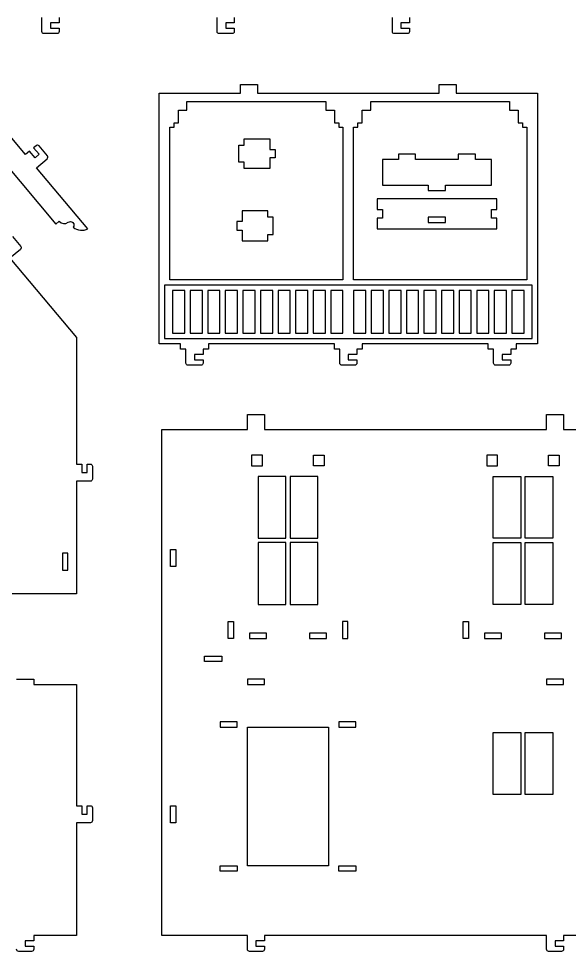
# Model space of a CAD drawing. Extents: x 450 to 4912, y 968 to 4415.
# Drawn here: x 2301 to 3538, y 968 to 3065 of the extents above; entities that cross this region are included whole.
import ezdxf

# ---------------------------------------------------------------- set-up
doc = ezdxf.new("R2010")
doc.units = 0
doc.header["$MEASUREMENT"] = 0
doc.layers.add('LAYER1', color=18, linetype='CONTINUOUS')

msp = doc.modelspace()

# ---------------------------------------------------------------- linework, layer by layer
at = {"layer": 'LAYER1'}
for points in [[(2391.9, 3067.3), (2391.9, 3055.3), (2372.7, 3055.3), (2372.7, 3043.3), (2391.9, 3043.3), (2391.9, 3036.1, -0.414214), (2387.1, 3031.3), (2358.3, 3031.3, -0.414214), (2353.5, 3036.1), (2353.5, 3067.3)], [(2785.5, 3067.3), (2785.5, 3055.3), (2766.3, 3055.3), (2766.3, 3043.3), (2785.5, 3043.3), (2785.5, 3036.1, -0.414214), (2780.7, 3031.3), (2751.9, 3031.3, -0.414214), (2747.1, 3036.1), (2747.1, 3067.3)], [(3179.1, 3067.3), (3179.1, 3055.3), (3159.9, 3055.3), (3159.9, 3043.3), (3179.1, 3043.3), (3179.1, 3036.1, -0.414214), (3174.3, 3031.3), (3145.5, 3031.3, -0.414214), (3140.7, 3036.1), (3140.7, 3067.3)], [(2105.1, 2936.6), (2384.7, 2603.3), (2392, 2609.5, 0.40836), (2412.5, 2607.2, -0.891219), (2423.6, 2595.9, 0.261881), (2456.8, 2592.1), (2341.1, 2729.9), (2365, 2750, 0.414214), (2365.6, 2756.8), (2347.1, 2778.8, 0.414214), (2340.3, 2779.4), (2334.8, 2774.8), (2347.1, 2760.1), (2338, 2752.4), (2325.6, 2767.1), (2316.4, 2759.4), (2105.1, 3011.2)], [(2287.3, 2575.1), (2305.8, 2553, -0.414214), (2305.2, 2546.3), (2281.3, 2526.2), (2431, 2347.8), (2431, 2063.4), (2443, 2063.4), (2443, 2044.2), (2455, 2044.2), (2455, 2063.4), (2462.2, 2063.4, -0.414214), (2467, 2058.6), (2467, 2029.8, -0.414214), (2462.2, 2025), (2431, 2025), (2431, 1771.8), (2222.2, 1771.8)], [(3717.4, 1003.8), (3525.4, 1003.8), (3525.4, 991.8), (3506.2, 991.8), (3506.2, 979.8), (3525.4, 979.8), (3525.4, 972.6, -0.414214), (3520.6, 967.8), (3491.8, 967.8, -0.414214), (3487, 972.6), (3487, 1003.8), (2853.4, 1003.8), (2853.4, 991.8), (2834.2, 991.8), (2834.2, 979.8), (2853.4, 979.8), (2853.4, 972.6, -0.414214), (2848.6, 967.8), (2819.8, 967.8, -0.414214), (2815, 972.6), (2815, 1003.8), (2623, 1003.8), (2623, 2141.4), (2815, 2141.4), (2815, 2175), (2853.4, 2175), (2853.4, 2141.4), (3487, 2141.4), (3487, 2175), (3525.4, 2175), (3525.4, 2141.4), (3717.4, 2141.4)], [(2296.6, 1579.8), (2335, 1579.8), (2335, 1567.8), (2431, 1567.8), (2431, 1295.4), (2443, 1295.4), (2443, 1276.2), (2455, 1276.2), (2455, 1295.4), (2462.2, 1295.4, -0.414214), (2467, 1290.6), (2467, 1261.8, -0.414214), (2462.2, 1257), (2431, 1257), (2431, 1003.8), (2335, 1003.8), (2335, 991.8), (2315.8, 991.8), (2315.8, 979.8), (2335, 979.8), (2335, 972.6, -0.414214), (2330.2, 967.8), (2301.4, 967.8, -0.414214), (2296.6, 972.6)]]:
    msp.add_lwpolyline(points, format="xyb", dxfattribs=at)
msp.add_lwpolyline([(3418.5, 2333.7), (3418.5, 2321.7), (3406.5, 2321.7), (3406.5, 2309.7), (3387.3, 2309.7), (3387.3, 2297.7), (3406.5, 2297.7), (3406.5, 2290.5, -0.414214), (3401.7, 2285.7), (3372.9, 2285.7, -0.414214), (3368.1, 2290.5), (3368.1, 2321.7), (3356.1, 2321.7), (3356.1, 2333.7), (3072.9, 2333.7), (3072.9, 2321.7), (3060.9, 2321.7), (3060.9, 2309.7), (3041.7, 2309.7), (3041.7, 2297.7), (3060.9, 2297.7), (3060.9, 2290.5, -0.414214), (3056.1, 2285.7), (3027.3, 2285.7, -0.414214), (3022.5, 2290.5), (3022.5, 2321.7), (3010.5, 2321.7), (3010.5, 2333.7), (2727.3, 2333.7), (2727.3, 2321.7), (2715.3, 2321.7), (2715.3, 2309.7), (2696.1, 2309.7), (2696.1, 2297.7), (2715.3, 2297.7), (2715.3, 2290.5, -0.414214), (2710.5, 2285.7), (2681.7, 2285.7, -0.414214), (2676.9, 2290.5), (2676.9, 2321.7), (2664.9, 2321.7), (2664.9, 2334.2), (2616.9, 2334.2), (2616.9, 2897.7), (2799.3, 2897.7), (2799.3, 2916.9), (2837.7, 2916.9), (2837.7, 2897.7), (3245.7, 2897.7), (3245.7, 2916.9), (3284.1, 2916.9), (3284.1, 2897.7), (3466.5, 2897.7), (3466.5, 2333.7)], format="xyb", close=True, dxfattribs=at)
for points in [[(2640.9, 2477.7), (2640.9, 2820.9), (2650.5, 2820.9), (2650.5, 2830.5), (2660.1, 2830.5), (2660.1, 2859.3), (2679.3, 2859.3), (2679.3, 2878.5), (2991.3, 2878.5), (2991.3, 2859.3), (3010.5, 2859.3), (3010.5, 2830.5), (3020.1, 2830.5), (3020.1, 2820.9), (3029.7, 2820.9), (3029.7, 2477.7)], [(3053.7, 2477.7), (3053.7, 2820.9), (3063.3, 2820.9), (3063.3, 2830.5), (3072.9, 2830.5), (3072.9, 2859.3), (3092.1, 2859.3), (3092.1, 2878.5), (3404.1, 2878.5), (3404.1, 2859.3), (3423.3, 2859.3), (3423.3, 2830.5), (3432.9, 2830.5), (3432.9, 2820.9), (3442.5, 2820.9), (3442.5, 2477.7)], [(2865.6, 2771), (2877.6, 2771), (2877.6, 2751.8), (2865.6, 2751.8), (2865.6, 2727.8), (2808, 2727.8), (2808, 2742.2), (2796, 2742.2), (2796, 2780.6), (2808, 2780.6), (2808, 2795), (2865.6, 2795)], [(3192.7, 2748.5), (3192.7, 2760.5), (3154.3, 2760.5), (3154.3, 2748.5), (3118.3, 2748.5), (3118.3, 2690.9), (3221.5, 2690.9), (3221.5, 2678.9), (3259.9, 2678.9), (3259.9, 2690.9), (3363.1, 2690.9), (3363.1, 2748.5), (3327.1, 2748.5), (3327.1, 2760.5), (3288.7, 2760.5), (3288.7, 2748.5)], [(3106.3, 2635.7), (3118.3, 2635.7), (3118.3, 2616.5), (3106.3, 2616.5), (3106.3, 2592.5), (3375.1, 2592.5), (3375.1, 2616.5), (3363.1, 2616.5), (3363.1, 2635.7), (3375.1, 2635.7), (3375.1, 2659.7), (3106.3, 2659.7)], [(2803.2, 2608.8), (2791.2, 2608.8), (2791.2, 2589.6), (2803.2, 2589.6), (2803.2, 2565.6), (2860.8, 2565.6), (2860.8, 2580), (2872.8, 2580), (2872.8, 2618.4), (2860.8, 2618.4), (2860.8, 2632.8), (2803.2, 2632.8)], [(3221.5, 2606.9), (3259.9, 2606.9), (3259.9, 2618.9), (3221.5, 2618.9)], [(3454.5, 2465.7), (2628.9, 2465.7), (2628.9, 2345.7), (3454.5, 2345.7)], [(2674.4, 2453.7), (2646.9, 2453.7), (2646.9, 2357.7), (2674.4, 2357.7)], [(2686.4, 2453.7), (2686.4, 2357.7), (2713.9, 2357.7), (2713.9, 2453.7)], [(2753.4, 2357.7), (2753.4, 2453.7), (2725.9, 2453.7), (2725.9, 2357.7)], [(2765.4, 2453.7), (2765.4, 2357.7), (2792.9, 2357.7), (2792.9, 2453.7)], [(2804.9, 2453.7), (2804.9, 2357.7), (2832.3, 2357.7), (2832.3, 2453.7)], [(2844.3, 2453.7), (2844.3, 2357.7), (2871.8, 2357.7), (2871.8, 2453.7)], [(2883.8, 2453.7), (2883.8, 2357.7), (2911.3, 2357.7), (2911.3, 2453.7)], [(2923.3, 2453.7), (2923.3, 2357.7), (2950.8, 2357.7), (2950.8, 2453.7)], [(2962.8, 2453.7), (2962.8, 2357.7), (2990.3, 2357.7), (2990.3, 2453.7)], [(3002.3, 2357.7), (3029.7, 2357.7), (3029.7, 2453.7), (3002.3, 2453.7)], [(3081.2, 2453.7), (3053.7, 2453.7), (3053.7, 2357.7), (3081.2, 2357.7)], [(3093.2, 2453.7), (3093.2, 2357.7), (3120.7, 2357.7), (3120.7, 2453.7)], [(3132.7, 2453.7), (3132.7, 2357.7), (3160.2, 2357.7), (3160.2, 2453.7)], [(3172.2, 2453.7), (3172.2, 2357.7), (3199.7, 2357.7), (3199.7, 2453.7)], [(3211.7, 2453.7), (3211.7, 2357.7), (3239.1, 2357.7), (3239.1, 2453.7)], [(3251.1, 2453.7), (3251.1, 2357.7), (3278.6, 2357.7), (3278.6, 2453.7)], [(3290.6, 2453.7), (3290.6, 2357.7), (3318.1, 2357.7), (3318.1, 2453.7)], [(3330.1, 2453.7), (3330.1, 2357.7), (3357.6, 2357.7), (3357.6, 2453.7)], [(3369.6, 2453.7), (3369.6, 2357.7), (3397.1, 2357.7), (3397.1, 2453.7)], [(3409.1, 2357.7), (3436.5, 2357.7), (3436.5, 2453.7), (3409.1, 2453.7)], [(2824.6, 2059.8), (2848.6, 2059.8), (2848.6, 2083.8), (2824.6, 2083.8)], [(2987.8, 2059.8), (2963.8, 2059.8), (2963.8, 2083.8), (2987.8, 2083.8)], [(3352.6, 2059.8), (3376.6, 2059.8), (3376.6, 2083.8), (3352.6, 2083.8)], [(3515.8, 2059.8), (3491.8, 2059.8), (3491.8, 2083.8), (3515.8, 2083.8)], [(2901.4, 1896.6), (2901.4, 2035.8), (2839, 2035.8), (2839, 1896.6)], [(2973.4, 1896.6), (2973.4, 2035.8), (2911, 2035.8), (2911, 1896.6)], [(3367, 1896.6), (3367, 2035.8), (3429.4, 2035.8), (3429.4, 1896.6)], [(3439, 1896.6), (3439, 2035.8), (3501.4, 2035.8), (3501.4, 1896.6)], [(2654.2, 1871.4), (2654.2, 1833), (2642.2, 1833), (2642.2, 1871.4)], [(2839, 1887), (2839, 1747.8), (2901.4, 1747.8), (2901.4, 1887)], [(2911, 1887), (2911, 1747.8), (2973.4, 1747.8), (2973.4, 1887)], [(3429.4, 1887), (3429.4, 1747.8), (3367, 1747.8), (3367, 1887)], [(3501.4, 1887), (3501.4, 1747.8), (3439, 1747.8), (3439, 1887)], [(2399.8, 1863), (2399.8, 1824.6), (2411.8, 1824.6), (2411.8, 1863)], [(2783.8, 1709.4), (2783.8, 1671), (2771.8, 1671), (2771.8, 1709.4)], [(3028.6, 1709.4), (3028.6, 1671), (3040.6, 1671), (3040.6, 1709.4)], [(3311.8, 1709.4), (3311.8, 1671), (3299.8, 1671), (3299.8, 1709.4)], [(2858.2, 1683), (2819.8, 1683), (2819.8, 1671), (2858.2, 1671)], [(2954.2, 1671), (2992.6, 1671), (2992.6, 1683), (2954.2, 1683)], [(3386.2, 1683), (3347.8, 1683), (3347.8, 1671), (3386.2, 1671)], [(3482.2, 1671), (3520.6, 1671), (3520.6, 1683), (3482.2, 1683)], [(2757.4, 1619.7), (2719, 1619.7), (2719, 1631.7), (2757.4, 1631.7)], [(2815, 1567.8), (2853.4, 1567.8), (2853.4, 1579.8), (2815, 1579.8)], [(3487, 1567.8), (3525.4, 1567.8), (3525.4, 1579.8), (3487, 1579.8)], [(2753.5, 1471.8), (2791.9, 1471.8), (2791.9, 1483.8), (2753.5, 1483.8)], [(2815, 1471.8), (2997.4, 1471.8), (2997.4, 1159.8), (2815, 1159.8)], [(3020.5, 1471.8), (3058.9, 1471.8), (3058.9, 1483.8), (3020.5, 1483.8)], [(3367, 1320.6), (3367, 1459.8), (3429.4, 1459.8), (3429.4, 1320.6)], [(3439, 1320.6), (3439, 1459.8), (3501.4, 1459.8), (3501.4, 1320.6)], [(2654.2, 1295.4), (2654.2, 1257), (2642.2, 1257), (2642.2, 1295.4)], [(2753.5, 1159.8), (2791.9, 1159.8), (2791.9, 1147.8), (2753.5, 1147.8)], [(3020.5, 1159.8), (3058.9, 1159.8), (3058.9, 1147.8), (3020.5, 1147.8)]]:
    msp.add_lwpolyline(points, close=True, dxfattribs=at)

doc.saveas('drawing.dxf')
